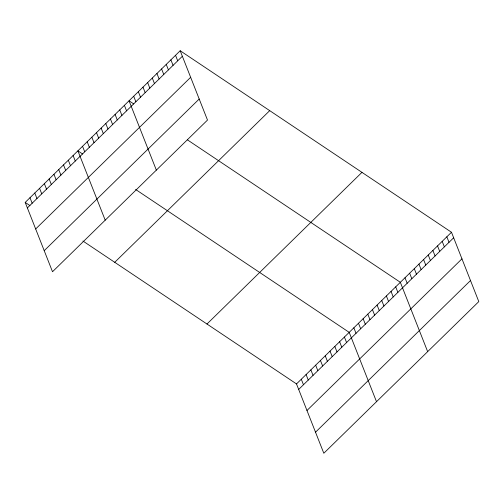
<?xml version="1.0" encoding="UTF-8"?>
<svg xmlns="http://www.w3.org/2000/svg" width="504" height="504" viewBox="0 0 504 504"><rect width="100%" height="100%" fill="white"/><g stroke="black" fill="none" stroke-linecap="round" stroke-linejoin="round"><path stroke-width="0.76" d="M180.186 50.746L207.497 120.078L52.51 271.738L25.2 202.406L180.186 50.746L451.489 232.262L478.8 301.594L323.814 453.254L296.503 383.922L82.921 241.025M27.374 207.919L182.36 56.259M35.671 228.98L190.657 77.32M44.213 250.677L199.2 99.017M114.729 262.307L269.716 110.647M206.974 324.022L361.96 172.362M296.503 383.922L451.489 232.262M298.677 389.435L453.663 237.775M306.968 410.495L461.96 258.836M315.517 432.199L470.503 280.533M133.755 103.944L129.043 100.794L156.353 170.125M187.356 139.81L400.346 282.309L427.657 351.641M82.606 153.991L77.893 150.841L105.204 220.172M135.62 189.46L349.196 332.356L376.507 401.688M25.2 202.406L29.912 205.556M446.84 236.811L449.014 242.323M442.191 241.359L444.364 246.878M437.541 245.914L439.715 251.427M432.892 250.463L435.065 255.975M428.243 255.011L430.416 260.524M423.593 259.56L425.76 265.072M418.944 264.109L421.111 269.627M414.294 268.663L416.462 274.176M409.645 273.212L411.812 278.725M404.995 277.761L407.163 283.273M395.697 286.858L397.864 292.377M391.041 291.413L393.214 296.925M386.392 295.961L388.565 301.474M381.742 300.51L383.916 306.022M377.093 305.059L379.266 310.571M372.443 309.607L374.617 315.126M367.794 314.162L369.968 319.675M363.145 318.711L365.318 324.223M358.495 323.259L360.669 328.772M353.846 327.808L356.019 333.32M344.408 337.044L346.582 342.562M339.614 341.731L341.788 347.25M334.826 346.424L337 351.937M330.038 351.112L332.205 356.624M325.244 355.799L327.417 361.311M320.456 360.486L322.629 365.999M315.661 365.173L317.835 370.686M310.873 369.86L313.047 375.373M306.086 374.548L308.253 380.06M175.537 55.295L177.71 60.808M301.291 379.235L303.465 384.747M170.887 59.844L173.061 65.356M166.238 64.392L168.412 69.905M161.589 68.941L163.762 74.46M156.939 73.496L159.113 79.008M152.29 78.044L154.463 83.557M147.641 82.593L149.814 88.105M142.991 87.142L145.165 92.654M138.342 91.69L140.515 97.209M133.692 96.245L135.866 101.758M124.393 105.342L126.567 110.855M119.744 109.891L121.911 115.403M115.095 114.44L117.262 119.958M110.445 118.994L112.612 124.507M105.796 123.543L107.963 129.055M101.147 128.092L103.314 133.604M96.497 132.64L98.664 138.153M91.848 137.189L94.015 142.708M87.192 141.744L89.365 147.256M82.543 146.292L84.716 151.805M73.105 155.528L75.279 161.041M68.317 160.215L70.484 165.728M63.523 164.903L65.696 170.415M58.735 169.59L60.908 175.108M53.941 174.277L56.114 179.796M49.153 178.964L51.326 184.483M44.365 183.658L46.532 189.17M39.57 188.345L41.744 193.857M34.782 193.032L36.956 198.544M29.988 197.719L32.161 203.232"/></g></svg>
